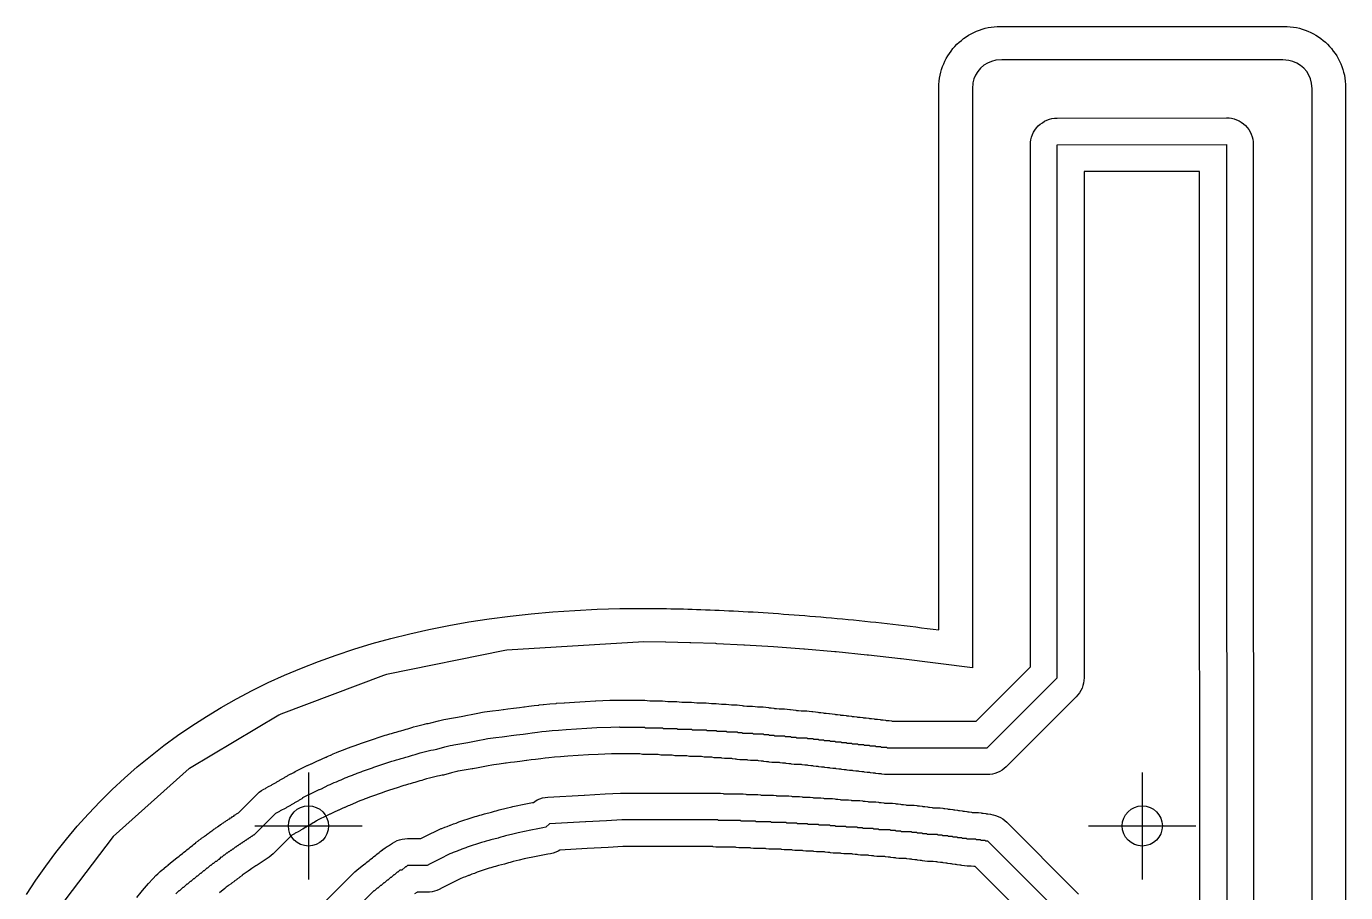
# Model space of a CAD drawing. Header units: millimetres. Extents: x 0 to 1800, y 0 to 406.
# Drawn here: x 17.9 to 214.8, y 273.9 to 403.2 of the extents above; entities that cross this region are included whole.
import ezdxf

# ---------------------------------------------------------------- set-up
doc = ezdxf.new("R2010")
doc.units = ezdxf.units.MM
for name, color, linetype in [('1_LETTERS', 7, 'Continuous'), ('2_BACK_inset_5mm', 7, 'Continuous'), ('4_THREADED_RODS_MX', 7, 'Continuous'), ('CENTERLINE', 7, 'Continuous'), ('GROOVE_8MM', 7, 'Continuous')]:
    doc.layers.add(name, color=color, linetype=linetype)

msp = doc.modelspace()

# ---------------------------------------------------------------- linework, layer by layer
at = {"layer": '1_LETTERS'}
msp.add_lwpolyline([(17.92, 273.63), (19.33, 275.77), (20.8, 277.86), (22.32, 279.89), (23.89, 281.88), (25.52, 283.81), (27.2, 285.69), (28.94, 287.52), (30.73, 289.3), (32.57, 291.02), (34.47, 292.69), (36.42, 294.3), (38.43, 295.87), (40.49, 297.37), (42.61, 298.83), (44.78, 300.22), (47.01, 301.57), (49.29, 302.85), (51.63, 304.08), (54.02, 305.26), (56.46, 306.37), (58.96, 307.43), (61.52, 308.43), (64.13, 309.38), (66.8, 310.26), (69.52, 311.09), (72.29, 311.86), (75.13, 312.57), (78.01, 313.21), (80.96, 313.8), (83.95, 314.33), (87.01, 314.8), (90.12, 315.2), (93.28, 315.55), (96.5, 315.83), (99.78, 316.05), (103.11, 316.21), (106.5, 316.31), (109.94, 316.34), (110.51, 316.34), (111.08, 316.33), (111.66, 316.33), (112.25, 316.32), (112.85, 316.32), (113.46, 316.31), (114.08, 316.3), (114.7, 316.29), (115.33, 316.27), (115.97, 316.26), (116.62, 316.24), (117.27, 316.22), (117.93, 316.2), (118.6, 316.18), (119.27, 316.15), (119.96, 316.13), (120.65, 316.1), (121.34, 316.07), (122.04, 316.04), (122.75, 316), (123.47, 315.97), (124.19, 315.93), (124.92, 315.89), (125.65, 315.85), (126.39, 315.81), (127.13, 315.76), (127.89, 315.72), (128.64, 315.67), (129.4, 315.62), (130.17, 315.57), (130.94, 315.51), (131.72, 315.46), (132.5, 315.4), (133.28, 315.34), (134.08, 315.27), (134.87, 315.21), (135.67, 315.14), (136.47, 315.08), (137.28, 315), (138.09, 314.93), (138.91, 314.86), (139.73, 314.78), (140.55, 314.7), (141.38, 314.62), (142.21, 314.54), (143.04, 314.45), (143.88, 314.36), (144.72, 314.27), (145.56, 314.18), (146.4, 314.09), (147.25, 313.99), (148.1, 313.89), (148.95, 313.79), (149.81, 313.69), (150.66, 313.58), (151.52, 313.47), (152.38, 313.36), (153.24, 313.25), (154.11, 313.13), (154.11, 394.12), (154.12, 394.59), (154.15, 395.05), (154.21, 395.5), (154.29, 395.95), (154.4, 396.39), (154.52, 396.83), (154.67, 397.25), (154.83, 397.66), (155.01, 398.07), (155.22, 398.46), (155.44, 398.84), (155.68, 399.21), (155.94, 399.57), (156.21, 399.92), (156.5, 400.25), (156.8, 400.57), (157.12, 400.87), (157.46, 401.16), (157.8, 401.43), (158.16, 401.68), (158.54, 401.92), (158.92, 402.14), (159.32, 402.34), (159.73, 402.53), (160.15, 402.69), (160.57, 402.84), (161.01, 402.96), (161.45, 403.06), (161.91, 403.14), (162.37, 403.2), (162.83, 403.24), (163.31, 403.25), (205.63, 403.25), (206.1, 403.24), (206.56, 403.2), (207.02, 403.14), (207.47, 403.06), (207.92, 402.96), (208.35, 402.84), (208.78, 402.69), (209.19, 402.53), (209.6, 402.34), (210, 402.14), (210.38, 401.92), (210.75, 401.68), (211.11, 401.43), (211.46, 401.16), (211.8, 400.87), (212.11, 400.57), (212.42, 400.25), (212.71, 399.92), (212.98, 399.57), (213.24, 399.21), (213.48, 398.84), (213.7, 398.46), (213.9, 398.07), (214.09, 397.66), (214.25, 397.25), (214.4, 396.83), (214.52, 396.39), (214.63, 395.95), (214.71, 395.5), (214.77, 395.05), (214.8, 394.59), (214.81, 394.12), (214.81, 75.71)], dxfattribs=at)
at = {"layer": '2_BACK_inset_5mm'}
msp.add_lwpolyline([(209.81, 75.79), (209.81, 393.91), (209.74, 394.77), (209.59, 395.4), (209.34, 395.98), (209.01, 396.51), (208.57, 397.01), (208.1, 397.42), (207.53, 397.77), (206.94, 398.02), (206.33, 398.17), (205.42, 398.25), (163.51, 398.25), (162.63, 398.18), (161.97, 398.02), (161.38, 397.77), (160.84, 397.44), (160.33, 397), (159.93, 396.53), (159.58, 395.98), (159.33, 395.4), (159.18, 394.8), (159.11, 393.91), (159.11, 307.46), (148.49, 308.81), (148.36, 308.82), (143.61, 309.36), (143.41, 309.38), (138.79, 309.85), (138.6, 309.86), (134.06, 310.26), (133.94, 310.27), (129.44, 310.6), (125.12, 310.87), (125.01, 310.88), (120.99, 311.08), (120.83, 311.09), (117.07, 311.22), (116.92, 311.23), (113.37, 311.31), (113.29, 311.31), (110.07, 311.34), (89.64, 310.09), (89.35, 310.05), (71.67, 306.47), (71.23, 306.34), (55.9, 300.57), (55.58, 300.42), (42.25, 292.45), (42.21, 292.42), (30.89, 282.28), (21.64, 270.12)], dxfattribs=at)
at = {"layer": '4_THREADED_RODS_MX'}
for p, q in [((60.02, 291.87), (60.02, 275.87)), ((184.46, 291.87), (184.46, 275.87)), ((52.02, 283.87), (68.02, 283.87)), ((176.46, 283.87), (192.46, 283.87))]:
    msp.add_line(p, q, dxfattribs=at)
for centre in [(60.02, 283.87), (184.46, 283.87)]:
    msp.add_circle(centre, 3, dxfattribs=at)
at = {"layer": 'CENTERLINE'}
for points in [[(40.22, 273.73), (40.72, 274.23), (40.82, 274.23), (41.32, 274.73), (41.42, 274.73), (41.92, 275.23), (42.02, 275.23), (42.42, 275.63), (42.52, 275.63), (42.92, 276.03), (43.02, 276.03), (43.42, 276.43), (43.52, 276.43), (43.92, 276.83), (44.02, 276.83), (44.42, 277.23), (44.52, 277.23), (44.92, 277.63), (45.02, 277.63), (45.42, 278.03), (45.52, 278.03), (45.82, 278.33), (45.92, 278.33), (46.22, 278.63), (46.32, 278.63), (46.62, 278.93), (46.72, 278.93), (47.02, 279.23), (47.12, 279.23), (47.42, 279.53), (47.52, 279.53), (47.82, 279.83), (47.92, 279.83), (48.12, 280.03), (48.22, 280.03), (48.42, 280.23), (48.52, 280.23), (48.72, 280.43), (48.82, 280.43), (49.12, 280.73), (49.22, 280.73), (49.42, 280.93), (49.52, 280.93), (49.72, 281.13), (49.82, 281.13), (50.02, 281.33), (50.12, 281.33), (50.32, 281.53), (50.42, 281.53), (50.62, 281.73), (50.72, 281.73), (50.92, 281.93), (51.02, 281.93), (51.22, 282.13), (51.32, 282.13), (51.52, 282.33), (51.62, 282.33), (51.82, 282.53), (51.92, 282.53), (55.17, 285.78), (55.77, 286.08), (55.87, 286.18), (56.67, 286.58), (56.77, 286.68), (57.37, 286.98), (57.47, 287.08), (57.87, 287.28), (57.97, 287.38), (58.57, 287.68), (58.67, 287.78), (59.07, 287.98), (59.17, 288.08), (59.2, 288.1), (59.4, 288.2), (59.6, 288.3), (59.8, 288.4), (60, 288.5), (60.2, 288.6), (60.4, 288.7), (60.6, 288.8), (60.8, 288.9), (61, 289), (61.2, 289.1), (61.4, 289.2), (61.6, 289.3), (61.68, 289.33), (61.98, 289.43), (62.98, 289.93), (63.28, 290.03), (63.88, 290.33), (64.18, 290.43), (64.58, 290.63), (64.88, 290.73), (65.48, 291.03), (65.78, 291.13), (65.98, 291.23), (66.58, 291.43), (66.78, 291.53), (67.08, 291.63), (67.28, 291.73), (67.88, 291.93), (68.08, 292.03), (68.09, 292.04), (69.58, 292.53), (69.78, 292.63), (69.79, 292.64), (70.09, 292.74), (70.39, 292.84), (70.69, 292.94), (72.15, 293.42), (72.15, 293.42), (72.45, 293.52), (72.85, 293.62), (73.15, 293.72), (73.55, 293.82), (73.85, 293.92), (74.25, 294.02), (74.55, 294.12), (74.95, 294.22), (75.55, 294.42), (75.95, 294.52), (76.55, 294.72), (76.69, 294.76), (77.09, 294.86), (77.49, 294.96), (77.89, 295.06), (78.29, 295.16), (78.68, 295.25), (79.18, 295.35), (80.39, 295.66), (80.79, 295.76), (81.19, 295.86), (81.5, 295.94), (81.71, 295.97), (82.31, 296.07), (82.91, 296.17), (83.79, 296.32), (84.57, 296.47), (85.07, 296.57), (85.57, 296.67), (86.07, 296.77), (86.77, 296.91), (87.19, 296.97), (87.99, 297.07), (88.95, 297.18), (89.65, 297.28), (90.29, 297.37), (91.09, 297.47), (92.05, 297.58), (92.75, 297.68), (93.39, 297.77), (94.19, 297.87), (94.87, 297.95), (95.48, 298.02), (96.4, 298.1), (97.33, 298.19), (98.48, 298.27), (100, 298.36), (101.57, 298.46), (103.07, 298.55), (105.15, 298.63), (106.46, 298.65), (106.48, 298.63), (110.18, 298.63), (110.28, 298.53), (112.88, 298.53), (112.98, 298.43), (114.98, 298.43), (115.08, 298.33), (117.18, 298.33), (117.28, 298.23), (119.38, 298.23), (119.48, 298.13), (120.88, 298.13), (120.98, 298.03), (122.38, 298.03), (122.48, 297.93), (123.98, 297.93), (124.08, 297.83), (124.68, 297.83), (124.78, 297.73), (126.28, 297.73), (126.38, 297.63), (127.88, 297.63), (127.98, 297.53), (128.68, 297.53), (128.78, 297.43), (129.48, 297.43), (129.58, 297.33), (131.08, 297.33), (131.18, 297.23), (131.98, 297.23), (132.08, 297.13), (132.78, 297.13), (132.88, 297.03), (134.38, 297.03), (134.48, 296.93), (135.28, 296.93), (135.38, 296.83), (136.08, 296.83), (136.18, 296.73), (136.88, 296.73), (136.98, 296.63), (137.78, 296.63), (137.88, 296.53), (138.58, 296.53), (138.68, 296.43), (139.48, 296.43), (139.58, 296.33), (140.28, 296.33), (140.38, 296.23), (141.08, 296.23), (141.18, 296.13), (141.98, 296.13), (142.08, 296.03), (142.88, 296.03), (142.98, 295.93), (143.68, 295.93), (143.78, 295.83), (144.58, 295.83), (144.68, 295.73), (145.38, 295.73), (145.48, 295.63), (146.28, 295.63), (146.38, 295.53), (161.32, 295.53), (171.78, 305.98), (171.78, 385.55), (197.03, 385.61), (197.12, 82.32)], [(171.88, 271.13), (161.42, 281.58), (161.12, 281.58), (161.02, 281.68), (160.42, 281.68), (160.32, 281.78), (159.72, 281.78), (159.62, 281.88), (158.32, 281.88), (158.22, 281.98), (157.62, 281.98), (157.52, 282.08), (156.92, 282.08), (156.82, 282.18), (156.22, 282.18), (156.12, 282.28), (155.52, 282.28), (155.42, 282.38), (154.72, 282.38), (154.62, 282.48), (154.02, 282.48), (153.92, 282.58), (152.42, 282.58), (152.32, 282.68), (151.72, 282.68), (151.62, 282.78), (150.92, 282.78), (150.82, 282.88), (150.12, 282.88), (150.02, 282.98), (148.52, 282.98), (148.42, 283.08), (147.72, 283.08), (147.62, 283.18), (146.92, 283.18), (146.82, 283.28), (145.22, 283.28), (145.12, 283.38), (144.42, 283.38), (144.32, 283.48), (142.82, 283.48), (142.72, 283.58), (142.02, 283.58), (141.92, 283.68), (140.32, 283.68), (140.22, 283.78), (138.72, 283.78), (138.62, 283.88), (137.92, 283.88), (137.82, 283.98), (136.22, 283.98), (136.12, 284.08), (134.62, 284.08), (134.52, 284.18), (133.02, 284.18), (132.92, 284.28), (131.42, 284.28), (131.32, 284.38), (129.12, 284.38), (129.02, 284.48), (126.82, 284.48), (126.72, 284.58), (124.62, 284.58), (124.52, 284.68), (121.22, 284.68), (121.12, 284.78), (106.81, 284.78), (104.52, 284.65), (101.41, 284.48), (101.4, 284.48), (101.39, 284.48), (95.98, 284.18), (95.47, 283.67), (95.01, 283.59), (94.23, 283.44), (93.23, 283.24), (91.32, 282.85), (90.51, 282.65), (89.45, 282.39), (89.15, 282.29), (88.75, 282.19), (88.45, 282.09), (88.31, 282.05), (87.25, 281.79), (86.95, 281.69), (86.55, 281.59), (86.25, 281.49), (85.85, 281.39), (83.72, 280.68), (83.52, 280.58), (82.92, 280.38), (82.72, 280.28), (82.42, 280.18), (82.22, 280.08), (81.62, 279.88), (81.42, 279.78), (81.12, 279.68), (79.6, 278.91), (79.4, 278.81), (79.2, 278.71), (78.6, 278.41), (78.4, 278.31), (78.2, 278.21), (77.73, 277.98), (74.78, 277.98), (74.58, 277.78), (74.48, 277.78), (73.98, 277.28), (73.68, 277.28), (73.38, 276.98), (73.28, 276.98), (72.88, 276.58), (72.78, 276.58), (72.38, 276.18), (72.28, 276.18), (71.88, 275.78), (71.78, 275.78), (71.38, 275.38), (71.28, 275.38), (70.88, 274.98), (70.78, 274.98), (70.38, 274.58), (70.28, 274.58), (69.88, 274.18), (69.78, 274.18), (61.77, 266.17)]]:
    msp.add_lwpolyline(points, dxfattribs=at)
at = {"layer": 'GROOVE_8MM'}
for points in [[(34.4, 273.2), (35.03, 273.96), (35.06, 274), (35.52, 274.54), (35.55, 274.57), (36.15, 275.25), (36.17, 275.27), (36.79, 275.98), (36.85, 276.04), (37.23, 276.45), (37.53, 276.74), (37.74, 276.9), (37.89, 277.06), (38.18, 277.32), (38.47, 277.53), (38.49, 277.56), (38.78, 277.82), (39.07, 278.03), (39.09, 278.06), (39.38, 278.32), (39.7, 278.56), (39.7, 278.56), (39.88, 278.72), (40.2, 278.96), (40.2, 278.96), (40.38, 279.12), (40.7, 279.36), (40.7, 279.36), (40.88, 279.52), (41.2, 279.76), (41.2, 279.76), (41.38, 279.92), (41.7, 280.16), (41.7, 280.16), (41.88, 280.32), (42.2, 280.56), (42.2, 280.56), (42.38, 280.72), (42.7, 280.96), (42.7, 280.96), (42.88, 281.12), (43.2, 281.36), (43.23, 281.38), (43.28, 281.42), (43.6, 281.66), (43.63, 281.68), (43.68, 281.72), (44, 281.96), (44.03, 281.98), (44.08, 282.02), (44.4, 282.26), (44.43, 282.28), (44.48, 282.32), (44.8, 282.56), (44.83, 282.58), (44.88, 282.62), (45.2, 282.85), (45.23, 282.88), (45.28, 282.92), (45.6, 283.16), (45.76, 283.25), (45.9, 283.36), (46.06, 283.45), (46.2, 283.56), (46.36, 283.65), (46.5, 283.76), (46.53, 283.78), (46.58, 283.82), (46.9, 284.06), (47.06, 284.15), (47.2, 284.26), (47.36, 284.35), (47.5, 284.46), (47.66, 284.55), (47.8, 284.66), (47.96, 284.75), (48.1, 284.86), (48.26, 284.95), (48.4, 285.06), (48.56, 285.15), (48.7, 285.26), (48.86, 285.35), (49, 285.46), (49.16, 285.55), (49.3, 285.66), (49.46, 285.75), (49.57, 285.83), (52.34, 288.61), (52.66, 288.89), (53.01, 289.14), (53.38, 289.36), (53.6, 289.46), (53.71, 289.54), (54.08, 289.76), (54.5, 289.96), (54.61, 290.04), (54.98, 290.26), (55.2, 290.36), (55.31, 290.44), (55.68, 290.66), (55.7, 290.66), (55.81, 290.74), (56.18, 290.96), (56.4, 291.06), (56.51, 291.14), (56.88, 291.36), (56.9, 291.36), (57.01, 291.44), (57.38, 291.66), (57.42, 291.67), (57.62, 291.77), (57.82, 291.87), (58.02, 291.97), (58.22, 292.07), (58.42, 292.17), (58.62, 292.27), (58.82, 292.37), (59.02, 292.47), (59.22, 292.57), (59.42, 292.67), (59.62, 292.77), (59.82, 292.87), (59.89, 292.91), (60.42, 293.13), (60.45, 293.14), (61.19, 293.51), (61.72, 293.73), (61.75, 293.74), (62.09, 293.91), (62.62, 294.13), (62.65, 294.14), (62.79, 294.21), (63.32, 294.43), (63.35, 294.44), (63.69, 294.61), (64.22, 294.83), (64.3, 294.86), (64.72, 295.03), (65.1, 295.16), (65.52, 295.33), (65.6, 295.36), (66.02, 295.53), (66.4, 295.66), (66.82, 295.83), (66.82, 295.83), (68.1, 296.26), (68.52, 296.43), (68.52, 296.43), (68.82, 296.53), (69.12, 296.63), (69.42, 296.73), (70.88, 297.22), (71.18, 297.32), (71.48, 297.4), (71.73, 297.46), (71.88, 297.52), (72.18, 297.6), (72.43, 297.66), (72.58, 297.72), (72.88, 297.8), (73.13, 297.86), (73.28, 297.92), (73.58, 298), (73.83, 298.06), (74.28, 298.22), (74.58, 298.3), (74.83, 298.36), (75.28, 298.52), (75.58, 298.6), (75.72, 298.64), (76.12, 298.74), (76.52, 298.84), (76.92, 298.94), (77.32, 299.04), (77.71, 299.14), (77.89, 299.18), (78.3, 299.26), (79.42, 299.54), (79.82, 299.64), (80.22, 299.74), (80.53, 299.82), (80.84, 299.88), (81.05, 299.92), (81.65, 300.02), (82.25, 300.12), (83.07, 300.25), (83.78, 300.39), (84.28, 300.49), (84.78, 300.59), (85.28, 300.69), (85.98, 300.83), (86.27, 300.88), (86.7, 300.93), (87.5, 301.03), (88.42, 301.15), (89.08, 301.24), (89.15, 301.25), (89.8, 301.33), (90.6, 301.43), (91.52, 301.55), (92.18, 301.64), (92.25, 301.65), (92.9, 301.73), (93.7, 301.83), (94.38, 301.92), (94.43, 301.93), (95.03, 301.99), (95.11, 302), (96.04, 302.09), (96.97, 302.17), (97.04, 302.18), (98.2, 302.26), (98.23, 302.26), (99.75, 302.36), (101.32, 302.45), (101.34, 302.45), (102.84, 302.54), (102.91, 302.55), (104.99, 302.63), (105.11, 302.63), (106.42, 302.65), (106.48, 302.65), (110.2, 302.63), (110.59, 302.61), (110.97, 302.55), (111.05, 302.53), (112.88, 302.53), (113.27, 302.51), (113.66, 302.45), (113.75, 302.43), (114.98, 302.43), (115.37, 302.41), (115.76, 302.35), (115.85, 302.33), (117.18, 302.33), (117.57, 302.31), (117.96, 302.25), (118.05, 302.23), (119.38, 302.23), (119.77, 302.21), (120.16, 302.15), (120.25, 302.13), (120.88, 302.13), (121.27, 302.11), (121.66, 302.05), (121.75, 302.03), (122.38, 302.03), (122.77, 302.01), (123.16, 301.95), (123.25, 301.93), (123.98, 301.93), (124.37, 301.91), (124.76, 301.85), (124.89, 301.82), (125.07, 301.81), (125.46, 301.75), (125.55, 301.73), (126.28, 301.73), (126.67, 301.71), (127.06, 301.65), (127.15, 301.63), (127.88, 301.63), (128.27, 301.61), (128.66, 301.55), (128.77, 301.52), (129.07, 301.51), (129.46, 301.45), (129.57, 301.42), (129.87, 301.41), (130.26, 301.35), (130.35, 301.33), (131.08, 301.33), (131.47, 301.31), (131.86, 301.25), (131.95, 301.23), (131.98, 301.23), (132.37, 301.21), (132.76, 301.15), (132.87, 301.12), (133.17, 301.11), (133.56, 301.05), (133.65, 301.03), (134.38, 301.03), (134.77, 301.01), (135.16, 300.95), (135.25, 300.93), (135.28, 300.93), (135.67, 300.91), (136.06, 300.85), (136.17, 300.82), (136.47, 300.81), (136.86, 300.75), (136.97, 300.72), (137.27, 300.71), (137.66, 300.65), (137.75, 300.63), (137.78, 300.63), (138.17, 300.61), (138.56, 300.55), (138.67, 300.52), (138.97, 300.51), (139.36, 300.45), (139.45, 300.43), (139.48, 300.43), (139.87, 300.41), (140.26, 300.35), (140.37, 300.32), (140.67, 300.31), (141.06, 300.25), (141.17, 300.22), (141.47, 300.21), (141.86, 300.15), (141.95, 300.13), (141.98, 300.13), (142.37, 300.11), (142.76, 300.05), (142.85, 300.03), (142.88, 300.03), (143.27, 300.01), (143.66, 299.95), (143.77, 299.92), (144.07, 299.91), (144.46, 299.85), (144.55, 299.83), (144.58, 299.83), (144.97, 299.81), (145.36, 299.75), (145.47, 299.72), (145.77, 299.71), (146.16, 299.65), (146.25, 299.63), (146.28, 299.63), (146.67, 299.61), (147.06, 299.55), (147.15, 299.53), (159.66, 299.53), (167.78, 307.64), (167.78, 385.55), (167.79, 385.94), (167.85, 386.33), (167.95, 386.71), (168.08, 387.08), (168.25, 387.43), (168.45, 387.77), (168.68, 388.08), (168.94, 388.38), (169.23, 388.64), (169.55, 388.87), (169.88, 389.08), (170.24, 389.24), (170.61, 389.38), (170.99, 389.47), (171.38, 389.53), (171.77, 389.55), (197.02, 389.61), (197.41, 389.59), (197.8, 389.53), (198.18, 389.44), (198.55, 389.31), (198.91, 389.14), (199.24, 388.94), (199.56, 388.7), (199.85, 388.44), (200.12, 388.15), (200.35, 387.83), (200.55, 387.5), (200.72, 387.14), (200.85, 386.77), (200.95, 386.39), (201.01, 386), (201.03, 385.61), (201.12, 82.33)], [(193.12, 83.5), (193.03, 381.6), (175.78, 381.56), (175.78, 305.98), (175.76, 305.59), (175.7, 305.2), (175.6, 304.82), (175.47, 304.45), (175.3, 304.1), (175.1, 303.76), (174.87, 303.45), (174.6, 303.15), (164.15, 292.7), (163.86, 292.44), (163.54, 292.2), (163.21, 292), (162.85, 291.83), (162.48, 291.7), (162.1, 291.61), (161.71, 291.55), (161.32, 291.53), (146.38, 291.53), (145.99, 291.55), (145.6, 291.61), (145.51, 291.63), (145.48, 291.63), (145.09, 291.65), (144.7, 291.71), (144.59, 291.73), (144.29, 291.75), (143.9, 291.81), (143.81, 291.83), (143.78, 291.83), (143.39, 291.85), (143, 291.91), (142.89, 291.93), (142.59, 291.95), (142.2, 292.01), (142.11, 292.03), (142.08, 292.03), (141.69, 292.05), (141.3, 292.11), (141.21, 292.13), (141.18, 292.13), (140.79, 292.15), (140.4, 292.21), (140.29, 292.23), (139.99, 292.25), (139.6, 292.31), (139.49, 292.33), (139.19, 292.35), (138.8, 292.41), (138.71, 292.43), (138.68, 292.43), (138.29, 292.45), (137.9, 292.51), (137.79, 292.53), (137.49, 292.55), (137.1, 292.61), (137.01, 292.63), (136.98, 292.63), (136.59, 292.65), (136.2, 292.71), (136.09, 292.73), (135.79, 292.75), (135.4, 292.81), (135.29, 292.83), (134.99, 292.85), (134.6, 292.91), (134.51, 292.93), (134.48, 292.93), (134.09, 292.95), (133.7, 293.01), (133.61, 293.03), (132.88, 293.03), (132.49, 293.05), (132.1, 293.11), (131.99, 293.13), (131.69, 293.15), (131.3, 293.21), (131.21, 293.23), (131.18, 293.23), (130.79, 293.25), (130.4, 293.31), (130.31, 293.33), (129.58, 293.33), (129.19, 293.35), (128.8, 293.41), (128.69, 293.43), (128.39, 293.45), (128, 293.51), (127.89, 293.53), (127.59, 293.55), (127.2, 293.61), (127.11, 293.63), (126.38, 293.63), (125.99, 293.65), (125.6, 293.71), (125.51, 293.73), (124.78, 293.73), (124.39, 293.75), (124, 293.81), (123.86, 293.84), (123.69, 293.85), (123.3, 293.91), (123.21, 293.93), (122.48, 293.93), (122.09, 293.95), (121.7, 294.01), (121.61, 294.03), (120.98, 294.03), (120.59, 294.05), (120.2, 294.11), (120.11, 294.13), (119.48, 294.13), (119.09, 294.15), (118.7, 294.21), (118.61, 294.23), (117.28, 294.23), (116.89, 294.25), (116.5, 294.31), (116.41, 294.33), (115.08, 294.33), (114.69, 294.35), (114.3, 294.41), (114.21, 294.43), (112.98, 294.43), (112.59, 294.45), (112.2, 294.51), (112.11, 294.53), (110.28, 294.53), (109.89, 294.55), (109.5, 294.61), (109.41, 294.63), (106.48, 294.63), (106.17, 294.64), (105.25, 294.63), (103.27, 294.55), (101.81, 294.47), (100.25, 294.37), (98.75, 294.28), (97.65, 294.2), (96.76, 294.12), (95.88, 294.04), (95.34, 293.98), (94.69, 293.9), (93.89, 293.8), (93.28, 293.72), (92.61, 293.63), (92.54, 293.62), (91.59, 293.5), (90.79, 293.4), (90.18, 293.32), (89.51, 293.23), (89.44, 293.22), (88.49, 293.1), (87.69, 293), (87.41, 292.96), (86.85, 292.85), (86.35, 292.75), (85.85, 292.65), (85.35, 292.55), (84.57, 292.39), (84.44, 292.37), (83.56, 292.22), (82.96, 292.12), (82.36, 292.02), (82.32, 292.02), (82.16, 291.98), (81.76, 291.88), (81.36, 291.78), (80.15, 291.47), (79.96, 291.43), (79.56, 291.35), (79.26, 291.28), (78.86, 291.18), (78.46, 291.08), (78.06, 290.98), (77.66, 290.88), (77.21, 290.73), (76.92, 290.64), (76.66, 290.58), (76.21, 290.43), (75.92, 290.34), (75.66, 290.28), (75.51, 290.23), (75.22, 290.14), (74.96, 290.08), (74.81, 290.03), (74.52, 289.94), (74.26, 289.88), (74.11, 289.83), (73.82, 289.74), (73.56, 289.68), (73.41, 289.63), (73.41, 289.63), (71.95, 289.14), (71.65, 289.04), (71.35, 288.94), (71.26, 288.91), (70.85, 288.74), (69.56, 288.31), (69.15, 288.14), (68.76, 288.01), (68.35, 287.84), (68.26, 287.81), (67.85, 287.64), (67.46, 287.51), (67.05, 287.34), (67.02, 287.33), (66.67, 287.16), (66.15, 286.94), (66.12, 286.93), (65.97, 286.86), (65.45, 286.64), (65.42, 286.63), (65.07, 286.46), (64.55, 286.24), (64.52, 286.23), (63.77, 285.86), (63.25, 285.64), (63.22, 285.63), (63.19, 285.62), (62.99, 285.52), (62.79, 285.42), (62.59, 285.32), (62.39, 285.22), (62.19, 285.12), (61.99, 285.02), (61.79, 284.92), (61.59, 284.82), (61.39, 284.72), (61.34, 284.69), (61.23, 284.61), (60.86, 284.4), (60.84, 284.39), (60.73, 284.31), (60.36, 284.1), (60.14, 283.99), (60.03, 283.91), (59.66, 283.7), (59.64, 283.69), (59.53, 283.61), (59.16, 283.4), (58.94, 283.29), (58.83, 283.21), (58.46, 283), (58.04, 282.79), (57.93, 282.71), (57.56, 282.5), (57.54, 282.49), (54.75, 279.7), (54.46, 279.44), (54.14, 279.2), (53.99, 279.11), (53.84, 279), (53.69, 278.91), (53.54, 278.8), (53.39, 278.71), (53.24, 278.6), (53.09, 278.51), (52.94, 278.4), (52.79, 278.31), (52.64, 278.2), (52.49, 278.11), (52.34, 278), (52.19, 277.91), (52.04, 277.8), (51.89, 277.71), (51.74, 277.6), (51.59, 277.51), (51.44, 277.4), (51.41, 277.38), (51.36, 277.34), (51.04, 277.1), (50.89, 277.01), (50.74, 276.9), (50.59, 276.81), (50.44, 276.7), (50.29, 276.61), (50.14, 276.5), (50.11, 276.48), (50.06, 276.44), (49.74, 276.2), (49.71, 276.18), (49.66, 276.14), (49.34, 275.9), (49.31, 275.88), (49.26, 275.84), (48.94, 275.6), (48.91, 275.58), (48.86, 275.54), (48.54, 275.3), (48.51, 275.28), (48.46, 275.24), (48.14, 275), (48.11, 274.98), (48.06, 274.94), (47.74, 274.7), (47.74, 274.7), (47.56, 274.54), (47.24, 274.3), (47.24, 274.3), (47.06, 274.14), (46.74, 273.9)], [(58.94, 269), (66.95, 277.01), (67.24, 277.27), (67.56, 277.51), (67.56, 277.51), (67.74, 277.67), (68.06, 277.91), (68.06, 277.91), (68.24, 278.07), (68.56, 278.31), (68.56, 278.31), (68.74, 278.47), (69.06, 278.71), (69.06, 278.71), (69.24, 278.87), (69.56, 279.11), (69.56, 279.11), (69.74, 279.27), (70.06, 279.51), (70.06, 279.51), (70.24, 279.67), (70.56, 279.91), (70.56, 279.91), (70.74, 280.07), (71.06, 280.31), (71.09, 280.33), (71.14, 280.37), (71.46, 280.61), (71.79, 280.81), (71.96, 280.89), (72.26, 281.11), (72.41, 281.2), (72.56, 281.31), (72.89, 281.51), (73.25, 281.68), (73.62, 281.81), (74, 281.9), (74.39, 281.96), (74.78, 281.98), (76.78, 281.98), (76.81, 281.99), (77.41, 282.29), (77.61, 282.39), (77.81, 282.49), (79.33, 283.25), (79.85, 283.47), (79.94, 283.5), (80.35, 283.67), (80.74, 283.8), (81.15, 283.97), (81.24, 284), (81.65, 284.17), (82.04, 284.3), (82.45, 284.47), (84.59, 285.18), (84.88, 285.27), (85.14, 285.33), (85.29, 285.38), (85.58, 285.47), (85.84, 285.53), (85.99, 285.58), (86.28, 285.67), (87.34, 285.93), (87.49, 285.98), (87.78, 286.07), (88.04, 286.13), (88.19, 286.18), (88.48, 286.27), (89.54, 286.53), (90.35, 286.74), (90.54, 286.78), (92.45, 287.16), (93.45, 287.36), (93.6, 287.39), (93.79, 287.53), (94.16, 287.74), (94.54, 287.91), (94.93, 288.04), (95.34, 288.13), (95.75, 288.17), (101.18, 288.47), (101.2, 288.48), (104.3, 288.65), (106.59, 288.77), (106.81, 288.78), (121.12, 288.78), (121.51, 288.76), (121.9, 288.7), (121.99, 288.68), (124.52, 288.68), (124.91, 288.66), (125.3, 288.6), (125.39, 288.58), (126.72, 288.58), (127.11, 288.56), (127.5, 288.5), (127.59, 288.48), (129.02, 288.48), (129.41, 288.46), (129.8, 288.4), (129.89, 288.38), (131.32, 288.38), (131.71, 288.36), (132.1, 288.3), (132.19, 288.28), (132.92, 288.28), (133.31, 288.26), (133.7, 288.2), (133.79, 288.18), (134.52, 288.18), (134.91, 288.16), (135.3, 288.1), (135.39, 288.08), (136.12, 288.08), (136.51, 288.06), (136.9, 288), (136.99, 287.98), (137.82, 287.98), (138.21, 287.96), (138.6, 287.9), (138.71, 287.88), (139.01, 287.86), (139.4, 287.8), (139.49, 287.78), (140.22, 287.78), (140.61, 287.76), (141, 287.7), (141.09, 287.68), (141.92, 287.68), (142.31, 287.66), (142.7, 287.6), (142.81, 287.58), (143.11, 287.56), (143.5, 287.5), (143.59, 287.48), (144.32, 287.48), (144.71, 287.46), (145.1, 287.4), (145.21, 287.38), (145.51, 287.36), (145.9, 287.3), (145.99, 287.28), (146.82, 287.28), (147.21, 287.26), (147.6, 287.2), (147.71, 287.18), (148.01, 287.16), (148.4, 287.1), (148.51, 287.08), (148.81, 287.06), (149.2, 287), (149.29, 286.98), (150.02, 286.98), (150.41, 286.96), (150.8, 286.9), (150.91, 286.88), (151.21, 286.86), (151.6, 286.8), (151.71, 286.78), (152.01, 286.76), (152.4, 286.7), (152.54, 286.67), (152.71, 286.66), (153.1, 286.6), (153.19, 286.58), (153.92, 286.58), (154.31, 286.56), (154.7, 286.5), (154.84, 286.47), (155.01, 286.46), (155.4, 286.4), (155.51, 286.38), (155.81, 286.36), (156.2, 286.3), (156.34, 286.27), (156.51, 286.26), (156.9, 286.2), (157.04, 286.17), (157.21, 286.16), (157.6, 286.1), (157.74, 286.07), (157.91, 286.06), (158.3, 286), (158.44, 285.97), (158.61, 285.96), (159, 285.9), (159.09, 285.88), (159.62, 285.88), (160.01, 285.86), (160.4, 285.8), (160.54, 285.77), (160.71, 285.76), (161.1, 285.7), (161.24, 285.67), (161.41, 285.66), (161.8, 285.6), (162.18, 285.51), (162.19, 285.51), (162.2, 285.5), (162.58, 285.41), (162.95, 285.28), (163.31, 285.11), (163.64, 284.91), (163.96, 284.67), (164.25, 284.41), (174.7, 273.95), (174.97, 273.66)], [(167.88, 269.47), (159.57, 277.78), (159.51, 277.79), (159.33, 277.8), (158.94, 277.86), (158.85, 277.88), (158.32, 277.88), (157.93, 277.9), (157.54, 277.96), (157.41, 277.99), (157.23, 278), (156.84, 278.06), (156.71, 278.09), (156.53, 278.1), (156.14, 278.16), (156.01, 278.19), (155.83, 278.2), (155.44, 278.26), (155.31, 278.29), (155.13, 278.3), (154.74, 278.36), (154.63, 278.39), (154.33, 278.4), (153.94, 278.46), (153.81, 278.49), (153.63, 278.5), (153.24, 278.56), (153.15, 278.58), (152.42, 278.58), (152.03, 278.6), (151.64, 278.66), (151.51, 278.69), (151.33, 278.7), (150.94, 278.76), (150.83, 278.79), (150.53, 278.8), (150.14, 278.86), (150.03, 278.89), (149.73, 278.9), (149.34, 278.96), (149.25, 278.98), (148.52, 278.98), (148.13, 279), (147.74, 279.06), (147.63, 279.09), (147.33, 279.1), (146.94, 279.16), (146.83, 279.19), (146.53, 279.2), (146.14, 279.26), (146.05, 279.28), (145.22, 279.28), (144.83, 279.3), (144.44, 279.36), (144.33, 279.39), (144.03, 279.4), (143.64, 279.46), (143.55, 279.48), (142.82, 279.48), (142.43, 279.5), (142.04, 279.56), (141.93, 279.59), (141.63, 279.6), (141.24, 279.66), (141.15, 279.68), (140.32, 279.68), (139.93, 279.7), (139.54, 279.76), (139.45, 279.78), (138.72, 279.78), (138.33, 279.8), (137.94, 279.86), (137.83, 279.89), (137.53, 279.9), (137.14, 279.96), (137.05, 279.98), (136.22, 279.98), (135.83, 280), (135.44, 280.06), (135.35, 280.08), (134.62, 280.08), (134.23, 280.1), (133.84, 280.16), (133.75, 280.18), (133.02, 280.18), (132.63, 280.2), (132.24, 280.26), (132.15, 280.28), (131.42, 280.28), (131.03, 280.3), (130.64, 280.36), (130.55, 280.38), (129.12, 280.38), (128.73, 280.4), (128.34, 280.46), (128.25, 280.48), (126.82, 280.48), (126.43, 280.5), (126.04, 280.56), (125.95, 280.58), (124.62, 280.58), (124.23, 280.6), (123.84, 280.66), (123.75, 280.68), (121.22, 280.68), (120.83, 280.7), (120.44, 280.76), (120.35, 280.78), (106.92, 280.78), (104.74, 280.66), (101.63, 280.49), (97.55, 280.26), (97.3, 280.11), (96.92, 279.94), (96.53, 279.81), (96.12, 279.72), (95.73, 279.66), (95.02, 279.52), (94.02, 279.32), (92.2, 278.95), (91.48, 278.77), (90.57, 278.55), (90.42, 278.49), (90.12, 278.41), (89.87, 278.35), (89.72, 278.29), (89.42, 278.21), (89.28, 278.17), (88.37, 277.95), (88.22, 277.89), (87.92, 277.81), (87.67, 277.75), (87.52, 277.69), (87.22, 277.61), (86.97, 277.55), (85.2, 276.95), (84.78, 276.78), (84.4, 276.65), (83.98, 276.48), (83.9, 276.45), (83.48, 276.28), (83.1, 276.15), (82.68, 275.98), (82.65, 275.97), (81.38, 275.34), (81.18, 275.24), (80.98, 275.14), (80.38, 274.84), (80.18, 274.74), (79.98, 274.64), (79.52, 274.4), (79.18, 274.25), (78.83, 274.13), (78.46, 274.05), (78.1, 274), (77.73, 273.98), (76.24, 273.98), (76.2, 273.95), (75.86, 273.75)]]:
    msp.add_lwpolyline(points, dxfattribs=at)

doc.saveas('drawing.dxf')
